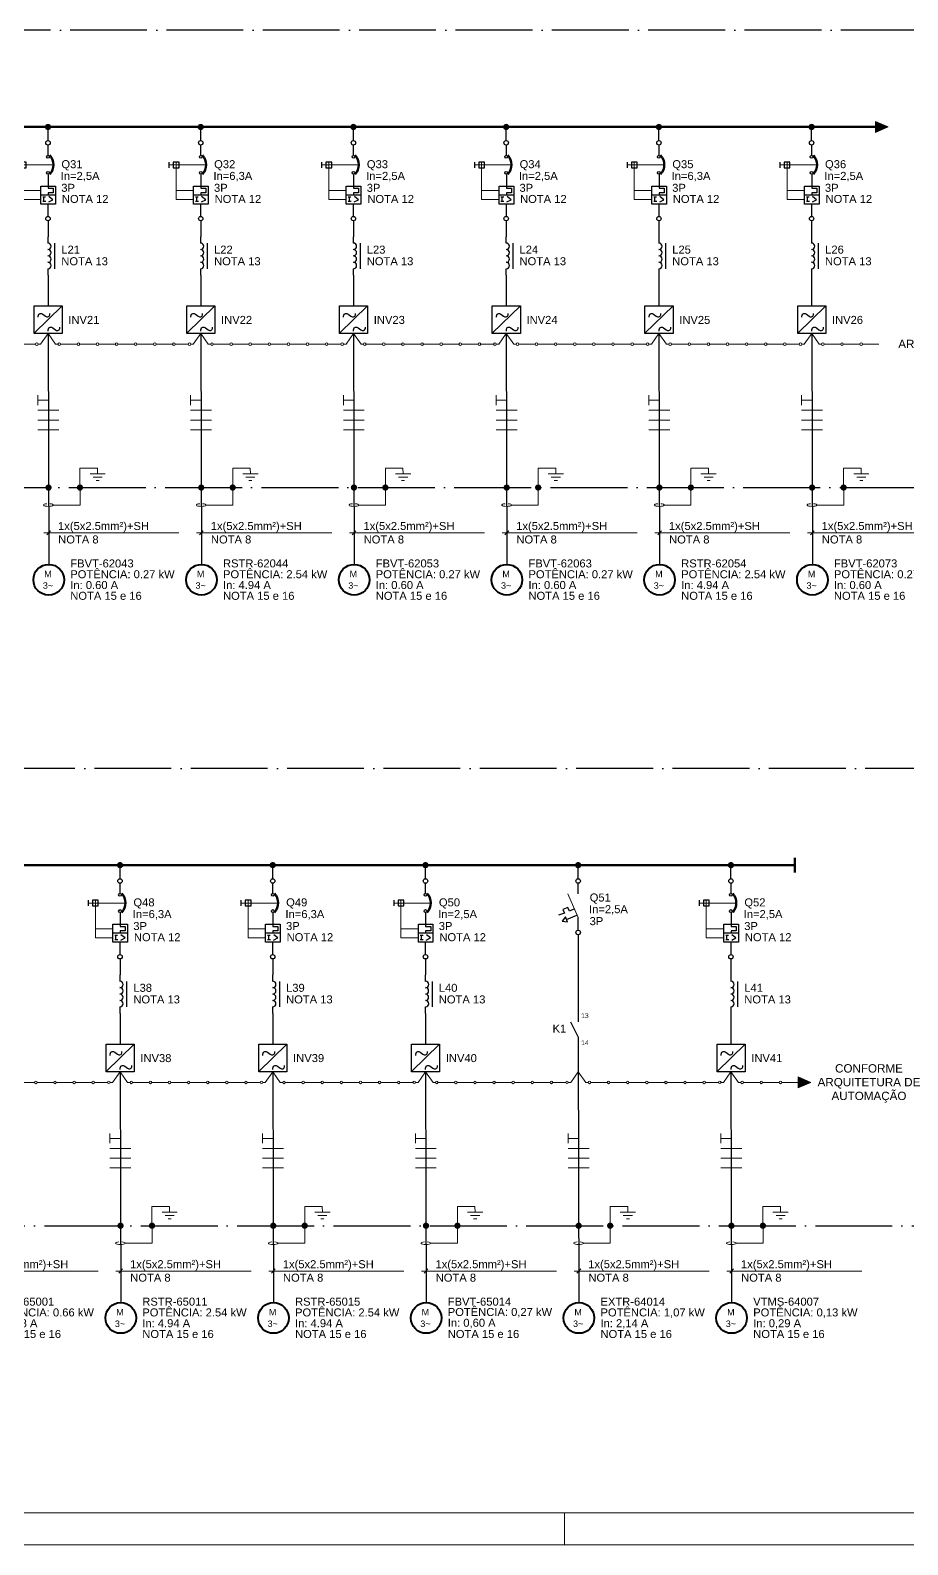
# Model space of a CAD drawing. Header units: inches. Extents: x 8060 to 14805, y -2003 to -1162.
# Drawn here: x 14267.8 to 14541.9, y -2002.6 to -1529.4 of the extents above; entities that cross this region are included whole.
import ezdxf
from ezdxf.enums import TextEntityAlignment as Align

# ---------------------------------------------------------------- set-up
doc = ezdxf.new("R2010")
doc.units = ezdxf.units.IN
doc.header["$MEASUREMENT"] = 0
doc.linetypes.add('ACAD_ISO04W100', pattern=[30, 24, -3, 0, -3])
for name, color, linetype in [('CABOS', 2, 'Continuous'), ('CAIXA DE IDENT.', 6, 'ACAD_ISO04W100'), ('COMPONENTES', 7, 'Continuous'), ('MOLDURA', 5, 'Continuous'), ('PDF2_AM_8', 7, 'Continuous'), ('PDF2_E-Auxiliar', 7, 'Continuous'), ('PDF2_E-barra F', 7, 'Continuous'), ('PDF2_E-Contato', 7, 'Continuous'), ('PDF2_E-TXT20', 7, 'Continuous'), ('PDF2_SCHEMA', 7, 'Continuous'), ('ROTAS', 7, 'Continuous'), ('TEXTO DES.', 2, 'Continuous')]:
    doc.layers.add(name, color=color, linetype=linetype)
doc.styles.add('PDF ArialMT', font='arial.ttf')

# ---------------------------------------------------------------- blocks, each defined once
blk = doc.blocks.new('MOLDURA')
at = {"layer": 'MOLDURA', "lineweight": 15}
for p, q in [((3584.47, -2182.46), (2430.47, -2182.46)), ((3224.47, -2192.45), (3224.47, -2182.46)), ((2405.47, -2192.45), (3594.47, -2192.45))]:
    blk.add_line(p, q, dxfattribs=at)
blk = doc.blocks.new('Indutância')
at = {"layer": 'COMPONENTES', "lineweight": 30}
for p, q in [((5383.17, -1082.37), (5383.17, -1080.38)), ((5383.17, -1092.39), (5383.17, -1090.37))]:
    blk.add_line(p, q, dxfattribs=at)
blk.add_lwpolyline([(5385.19, -1082.37), (5385.19, -1090.37)], dxfattribs=at)
blk.add_lwpolyline([(5383.12, -1088.36, 1), (5383.12, -1086.35, 1), (5383.12, -1084.34)], format="xyb", dxfattribs=at)
for centre in [(5383.12, -1083.36), (5383.12, -1089.35)]:
    blk.add_arc(centre, 1.01, 270, 90, dxfattribs=at)
blk = doc.blocks.new('Inversor')
at = {"layer": 'COMPONENTES', "lineweight": 30}
for points in [[(5353.2, -1116.54), (5344.42, -1125.13)], [(5345.71, -1120.12), (5345.71, -1119.72), (5345.92, -1119.1), (5346.33, -1118.89), (5346.73, -1118.89), (5347.13, -1119.1), (5347.96, -1119.72), (5348.36, -1119.93), (5348.76, -1119.93), (5349.18, -1119.72), (5349.37, -1119.31), (5349.37, -1118.89)], [(5348.82, -1124.46), (5348.82, -1124.06), (5349.01, -1123.44), (5349.44, -1123.25), (5349.84, -1123.25), (5350.24, -1123.44), (5351.07, -1124.06), (5351.47, -1124.27), (5351.87, -1124.27), (5352.27, -1124.06), (5352.49, -1123.65), (5352.49, -1123.25)]]:
    blk.add_lwpolyline(points, dxfattribs=at)
blk.add_lwpolyline([(5344.42, -1116.54), (5353.2, -1116.54), (5353.2, -1125.22), (5344.42, -1125.22)], close=True, dxfattribs=at)
blk = doc.blocks.new('disjuntor motor')
at = {"layer": 'COMPONENTES', "lineweight": 30}
for points in [[(5611.23, -947.57), (5611.23, -944.35)], [(5601.35, -951.42), (5601.35, -949.64)], [(5611.23, -953.5), (5611.23, -957.14), (5611.23, -957.86), (5612.8, -957.86), (5612.8, -959.25), (5611.23, -959.25), (5611.23, -959.97)], [(5613.52, -959.97), (5608.95, -959.97)], [(5611.42, -962.13), (5612.74, -961.41), (5611.47, -960.44)], [(5609.56, -960.57), (5610.41, -960.57)], [(5609.56, -961.88), (5610.49, -961.88)], [(5609.92, -961.88), (5609.92, -960.57)], [(5611.23, -966.66), (5611.23, -962.79)]]:
    blk.add_lwpolyline(points, dxfattribs=at)
at = {"layer": 'COMPONENTES', "lineweight": 15}
for points in [[(5612.93, -950.53), (5601.35, -950.53)], [(5608.95, -961.37), (5603.49, -961.37), (5603.49, -949.64)], [(5608.95, -958.55), (5603.49, -958.55)]]:
    blk.add_lwpolyline(points, dxfattribs=at)
at = {"layer": 'COMPONENTES', "lineweight": 30}
for points in [[(5604.4, -949.64), (5602.6, -949.64), (5602.6, -951.42), (5604.4, -951.42)], [(5613.52, -957.14), (5613.52, -962.79), (5608.95, -962.79), (5608.95, -957.14)]]:
    blk.add_lwpolyline(points, close=True, dxfattribs=at)
for centre, radius in [((5611.18, -943.64), 0.688), ((5611.18, -947.98), 0.434), ((5611.18, -953.02), 0.434), ((5611.18, -967.31), 0.688)]:
    blk.add_circle(centre, radius, dxfattribs=at)
at = {"layer": 'COMPONENTES', "lineweight": 50}
blk.add_arc((5608.43, -950.5), 4.43, 318.0432, 41.9568, dxfattribs=at)
blk = doc.blocks.new('ATERRAMENTO')
at = {"layer": 'ROTAS'}
h = blk.add_hatch(color=256, dxfattribs=at)
h.dxf.hatch_style = 1
h.paths.add_polyline_path([(6647.54, -699.87, 1), (6649.51, -699.87, 1)])
at = {"layer": 'PDF2_E-TXT20', "lineweight": 9}
blk.add_line((6640.17, -705.36), (6648.56, -705.36), dxfattribs=at)
for points in [[(6654.04, -695.59), (6654, -693.83), (6648.52, -693.83), (6648.56, -705.36)], [(6651.67, -695.59), (6656.44, -695.59)], [(6652.63, -696.65), (6655.48, -696.65)], [(6653.58, -697.68), (6654.53, -697.68)]]:
    blk.add_lwpolyline(points, dxfattribs=at)
for points in [[(6638.21, -704.92), (6637.5, -704.98), (6637.06, -705.19), (6637.17, -705.4)], [(6640.16, -705.4), (6640.27, -705.19), (6639.83, -704.98), (6639.11, -704.92)], [(6637.17, -705.4), (6637.28, -705.61), (6637.92, -705.77), (6638.66, -705.77)], [(6638.66, -705.77), (6639.41, -705.77), (6640.05, -705.61), (6640.16, -705.4)]]:
    blk.add_open_spline(points, degree=3, dxfattribs=at)
blk = doc.blocks.new('MOTOR TRI')
at = {"layer": 'COMPONENTES', "lineweight": 40}
blk.add_circle((6638.76, -725.71), 4.79, dxfattribs=at)
at = {"layer": 'COMPONENTES', "char_height": 2.01, "attachment_point": 4, "style": 'PDF ArialMT'}
for s, insert in [('M', (6637.35, -723.9)), ('3~', (6636.93, -727.52))]:
    blk.add_mtext(s, dxfattribs=dict(at, insert=insert))
blk = doc.blocks.new('SETA')
at = {"layer": 'ROTAS'}
h = blk.add_hatch(color=256, dxfattribs=at)
h.dxf.hatch_style = 1
h.paths.add_polyline_path([(5730.94, -872), (5726.96, -870.31), (5726.96, -873.69)])
at = {"layer": 'ROTAS', "lineweight": 9}
blk.add_lwpolyline([(5730.94, -872), (5726.96, -870.31), (5726.96, -873.69)], close=True, dxfattribs=at)
blk.add_lwpolyline([(5730.94, -872), (5726.96, -870.31), (5726.96, -873.69)], close=True, dxfattribs=at)
blk = doc.blocks.new('CONTATOR')
at = {"layer": 'PDF2_SCHEMA', "lineweight": 30}
for p, q in [((11993.35, -4816.07), (11993.35, -4818.74)), ((11990.92, -4818.74), (11993.35, -4823.59)), ((11993.35, -4823.59), (11993.35, -4826.25))]:
    blk.add_line(p, q, dxfattribs=at)
at = {"layer": 'TEXTO DES.', "style": 'PDF ArialMT'}
for s, p in [('13', (11994.28, -4817.61)), ('14', (11994.28, -4826.07))]:
    blk.add_text(s, height=1.5, dxfattribs=at).set_placement(p)
blk = doc.blocks.new('MINIDISJ')
at = {"layer": 'PDF2_E-Auxiliar', "lineweight": 30}
for points in [[(11986.99, -4787.01), (11985.46, -4787.67), (11984.89, -4786.52), (11983.37, -4787.18), (11983.94, -4788.3), (11982.03, -4789)], [(11984.57, -4790.29), (11987.79, -4788.94)]]:
    blk.add_lwpolyline(points, dxfattribs=at)
blk.add_lwpolyline([(11984.23, -4789.49), (11983.22, -4790.86), (11984.87, -4791.01)], close=True, dxfattribs=at)
at = {"layer": 'PDF2_E-barra F', "lineweight": 30}
for points in [[(11988.21, -4782.33), (11988.21, -4779.03)], [(11988.21, -4793.68), (11988.21, -4789.66)]]:
    blk.add_lwpolyline(points, dxfattribs=at)
at = {"layer": 'PDF2_E-Contato', "lineweight": 9}
blk.add_lwpolyline([(11984.98, -4782.33), (11988.21, -4789.66)], dxfattribs=at)
at = {"layer": 'PDF2_E-TXT20', "lineweight": 30}
for centre in [(11988.18, -4778.29), (11988.18, -4794.35)]:
    blk.add_circle(centre, 0.709, dxfattribs=at)

msp = doc.modelspace()

# ---------------------------------------------------------------- hatches: boundary and pattern name
at = {"layer": 'ROTAS'}
h = msp.add_hatch(color=256, dxfattribs=at)
h.dxf.hatch_style = 1
h.paths.add_polyline_path([(14272.3, -1559.63, 1), (14274.27, -1559.63, 1)])
h = msp.add_hatch(color=256, dxfattribs=at)
h.dxf.hatch_style = 1
h.paths.add_polyline_path([(14320.01, -1559.63, 1), (14321.98, -1559.63, 1)])
h = msp.add_hatch(color=256, dxfattribs=at)
h.dxf.hatch_style = 1
h.paths.add_polyline_path([(14367.72, -1559.63, 1), (14369.69, -1559.63, 1)])
h = msp.add_hatch(color=256, dxfattribs=at)
h.dxf.hatch_style = 1
h.paths.add_polyline_path([(14415.43, -1559.63, 1), (14417.4, -1559.63, 1)])
h = msp.add_hatch(color=256, dxfattribs=at)
h.dxf.hatch_style = 1
h.paths.add_polyline_path([(14463.14, -1559.63, 1), (14465.11, -1559.63, 1)])
h = msp.add_hatch(color=256, dxfattribs=at)
h.dxf.hatch_style = 1
h.paths.add_polyline_path([(14510.85, -1559.63, 1), (14512.83, -1559.63, 1)])
h = msp.add_hatch(color=256, dxfattribs=at)
h.dxf.hatch_style = 1
h.paths.add_polyline_path([(14272.46, -1672.29, 1), (14274.43, -1672.29, 1)])
h = msp.add_hatch(color=256, dxfattribs=at)
h.dxf.hatch_style = 1
h.paths.add_polyline_path([(14320.17, -1672.29, 1), (14322.14, -1672.29, 1)])
h = msp.add_hatch(color=256, dxfattribs=at)
h.dxf.hatch_style = 1
h.paths.add_polyline_path([(14367.88, -1672.29, 1), (14369.85, -1672.29, 1)])
h = msp.add_hatch(color=256, dxfattribs=at)
h.dxf.hatch_style = 1
h.paths.add_polyline_path([(14415.59, -1672.29, 1), (14417.56, -1672.29, 1)])
h = msp.add_hatch(color=256, dxfattribs=at)
h.dxf.hatch_style = 1
h.paths.add_polyline_path([(14463.3, -1672.29, 1), (14465.27, -1672.29, 1)])
h = msp.add_hatch(color=256, dxfattribs=at)
h.dxf.hatch_style = 1
h.paths.add_polyline_path([(14511.01, -1672.29, 1), (14512.98, -1672.29, 1)])
h = msp.add_hatch(color=256, dxfattribs=at)
h.dxf.hatch_style = 1
h.paths.add_polyline_path([(14294.8, -1790.26, 1), (14296.77, -1790.26, 1)])
h = msp.add_hatch(color=256, dxfattribs=at)
h.dxf.hatch_style = 1
h.paths.add_polyline_path([(14342.51, -1790.26, 1), (14344.48, -1790.26, 1)])
h = msp.add_hatch(color=256, dxfattribs=at)
h.dxf.hatch_style = 1
h.paths.add_polyline_path([(14390.22, -1790.26, 1), (14392.19, -1790.26, 1)])
h = msp.add_hatch(color=256, dxfattribs=at)
h.dxf.hatch_style = 1
h.paths.add_polyline_path([(14437.93, -1790.26, 1), (14439.9, -1790.26, 1)])
h = msp.add_hatch(color=256, dxfattribs=at)
h.dxf.hatch_style = 1
h.paths.add_polyline_path([(14485.64, -1790.26, 1), (14487.62, -1790.26, 1)])
h = msp.add_hatch(color=256, dxfattribs=at)
h.dxf.hatch_style = 1
h.paths.add_polyline_path([(14294.96, -1902.92, 1), (14296.93, -1902.92, 1)])
h = msp.add_hatch(color=256, dxfattribs=at)
h.dxf.hatch_style = 1
h.paths.add_polyline_path([(14342.67, -1902.92, 1), (14344.64, -1902.92, 1)])
h = msp.add_hatch(color=256, dxfattribs=at)
h.dxf.hatch_style = 1
h.paths.add_polyline_path([(14390.38, -1902.92, 1), (14392.35, -1902.92, 1)])
h = msp.add_hatch(color=256, dxfattribs=at)
h.dxf.hatch_style = 1
h.paths.add_polyline_path([(14438.09, -1902.92, 1), (14440.06, -1902.92, 1)])
h = msp.add_hatch(color=256, dxfattribs=at)
h.dxf.hatch_style = 1
h.paths.add_polyline_path([(14485.8, -1902.92, 1), (14487.77, -1902.92, 1)])

# ---------------------------------------------------------------- linework, layer by layer
at = {"layer": 'CABOS', "lineweight": 9}
for points in [[(14270.13, -1643.45), (14270.13, -1646.5)], [(14270.13, -1644.97), (14273.39, -1644.97)], [(14317.84, -1643.45), (14317.84, -1646.5)], [(14317.84, -1644.97), (14321.1, -1644.97)], [(14365.55, -1643.45), (14365.55, -1646.5)], [(14365.55, -1644.97), (14368.81, -1644.97)], [(14413.26, -1643.45), (14413.26, -1646.5)], [(14413.26, -1644.97), (14416.52, -1644.97)], [(14460.97, -1643.45), (14460.97, -1646.5)], [(14460.97, -1644.97), (14464.23, -1644.97)], [(14508.68, -1643.45), (14508.68, -1646.5)], [(14508.68, -1644.97), (14511.94, -1644.97)], [(14270.13, -1648.15), (14276.67, -1648.15)], [(14276.67, -1651.2), (14270.13, -1651.2), (14276.67, -1651.2)], [(14317.84, -1648.15), (14324.38, -1648.15)], [(14324.38, -1651.2), (14317.84, -1651.2), (14324.38, -1651.2)], [(14365.55, -1648.15), (14372.09, -1648.15)], [(14372.09, -1651.2), (14365.55, -1651.2), (14372.09, -1651.2)], [(14413.26, -1648.15), (14419.8, -1648.15)], [(14419.8, -1651.2), (14413.26, -1651.2), (14419.8, -1651.2)], [(14460.97, -1648.15), (14467.51, -1648.15)], [(14467.51, -1651.2), (14460.97, -1651.2), (14467.51, -1651.2)], [(14508.68, -1648.15), (14515.22, -1648.15)], [(14515.22, -1651.2), (14508.68, -1651.2), (14515.22, -1651.2)], [(14276.67, -1654.22), (14270.13, -1654.22), (14276.67, -1654.22)], [(14324.38, -1654.22), (14317.84, -1654.22), (14324.38, -1654.22)], [(14372.09, -1654.22), (14365.55, -1654.22), (14372.09, -1654.22)], [(14419.8, -1654.22), (14413.26, -1654.22), (14419.8, -1654.22)], [(14467.51, -1654.22), (14460.97, -1654.22), (14467.51, -1654.22)], [(14515.22, -1654.22), (14508.68, -1654.22), (14515.22, -1654.22)], [(14292.63, -1874.08), (14292.63, -1877.13)], [(14292.63, -1875.61), (14295.89, -1875.61)], [(14340.34, -1874.08), (14340.34, -1877.13)], [(14340.34, -1875.61), (14343.6, -1875.61)], [(14388.05, -1874.08), (14388.05, -1877.13)], [(14388.05, -1875.61), (14391.31, -1875.61)], [(14435.76, -1874.08), (14435.76, -1877.13)], [(14435.76, -1875.61), (14439.02, -1875.61)], [(14483.47, -1874.08), (14483.47, -1877.13)], [(14483.47, -1875.61), (14486.73, -1875.61)], [(14292.63, -1878.78), (14299.17, -1878.78)], [(14299.17, -1881.83), (14292.63, -1881.83), (14299.17, -1881.83)], [(14340.34, -1878.78), (14346.88, -1878.78)], [(14346.88, -1881.83), (14340.34, -1881.83), (14346.88, -1881.83)], [(14388.05, -1878.78), (14394.59, -1878.78)], [(14394.59, -1881.83), (14388.05, -1881.83), (14394.59, -1881.83)], [(14435.76, -1878.78), (14442.3, -1878.78)], [(14442.3, -1881.83), (14435.76, -1881.83), (14442.3, -1881.83)], [(14483.47, -1878.78), (14490.01, -1878.78)], [(14490.01, -1881.83), (14483.47, -1881.83), (14490.01, -1881.83)], [(14299.17, -1884.86), (14292.63, -1884.86), (14299.17, -1884.86)], [(14346.88, -1884.86), (14340.34, -1884.86), (14346.88, -1884.86)], [(14394.59, -1884.86), (14388.05, -1884.86), (14394.59, -1884.86)], [(14442.3, -1884.86), (14435.76, -1884.86), (14442.3, -1884.86)], [(14490.01, -1884.86), (14483.47, -1884.86), (14490.01, -1884.86)]]:
    msp.add_lwpolyline(points, dxfattribs=at)
at = {"layer": 'CAIXA DE IDENT.'}
for points in [[(13677.84, -1529.43), (13677.8, -1672.3), (14575.04, -1672.3), (14575.09, -1529.43)], [(13700.35, -1760.06), (13700.3, -1902.93), (14552.54, -1902.93), (14552.59, -1760.06)]]:
    msp.add_lwpolyline(points, close=True, dxfattribs=at)
at = {"layer": 'PDF2_AM_8', "lineweight": 9}
for points in [[(14270.19, -1627.49), (14270.97, -1627.49), (14273.3, -1624.19), (14275.65, -1627.49), (14276.41, -1627.49)], [(14317.9, -1627.49), (14318.68, -1627.49), (14321.01, -1624.19), (14323.36, -1627.49), (14324.12, -1627.49)], [(14365.61, -1627.49), (14366.39, -1627.49), (14368.72, -1624.19), (14371.07, -1627.49), (14371.83, -1627.49)], [(14413.32, -1627.49), (14414.1, -1627.49), (14416.43, -1624.19), (14418.78, -1627.49), (14419.54, -1627.49)], [(14461.03, -1627.49), (14461.81, -1627.49), (14464.14, -1624.19), (14466.49, -1627.49), (14467.25, -1627.49)], [(14508.74, -1627.49), (14509.52, -1627.49), (14511.85, -1624.19), (14514.2, -1627.49), (14514.96, -1627.49)], [(14292.69, -1858.13), (14293.47, -1858.13), (14295.8, -1854.82), (14298.15, -1858.13), (14298.91, -1858.13)], [(14340.4, -1858.13), (14341.18, -1858.13), (14343.51, -1854.82), (14345.86, -1858.13), (14346.62, -1858.13)], [(14388.11, -1858.13), (14388.89, -1858.13), (14391.22, -1854.82), (14393.57, -1858.13), (14394.33, -1858.13)], [(14435.82, -1858.13), (14436.6, -1858.13), (14438.93, -1854.82), (14441.28, -1858.13), (14442.04, -1858.13)], [(14483.53, -1858.13), (14484.31, -1858.13), (14486.64, -1854.82), (14488.99, -1858.13), (14489.75, -1858.13)]]:
    msp.add_lwpolyline(points, dxfattribs=at)
at = {"layer": 'ROTAS'}
for p, q in [((14273.29, -1588.94), (14273.29, -1593.94)), ((14321, -1588.94), (14321, -1593.94)), ((14368.71, -1588.94), (14368.71, -1593.94)), ((14416.42, -1588.94), (14416.42, -1593.94)), ((14464.13, -1588.94), (14464.13, -1593.94)), ((14511.84, -1588.94), (14511.84, -1593.94)), ((14273.29, -1605.94), (14273.29, -1615.51)), ((14321, -1605.94), (14321, -1615.51)), ((14368.71, -1605.94), (14368.71, -1615.51)), ((14416.42, -1605.94), (14416.42, -1615.51)), ((14464.13, -1605.94), (14464.13, -1615.51)), ((14511.84, -1605.94), (14511.84, -1615.51)), ((14273.3, -1624.19), (14273.51, -1696.31)), ((14321.01, -1624.19), (14321.22, -1696.31)), ((14368.72, -1624.19), (14368.93, -1696.31)), ((14416.43, -1624.19), (14416.64, -1696.31)), ((14464.14, -1624.19), (14464.35, -1696.31)), ((14511.85, -1624.19), (14512.06, -1696.31)), ((14438.92, -1811.99), (14438.92, -1836.5)), ((14295.79, -1819.57), (14295.79, -1824.57)), ((14343.5, -1819.57), (14343.5, -1824.57)), ((14391.21, -1819.57), (14391.21, -1824.57)), ((14486.63, -1819.57), (14486.63, -1824.57)), ((14295.79, -1836.57), (14295.79, -1846.14)), ((14343.5, -1836.57), (14343.5, -1846.14)), ((14391.21, -1836.57), (14391.21, -1846.14)), ((14486.63, -1836.57), (14486.63, -1846.14)), ((14438.92, -1846.68), (14439.14, -1926.94)), ((14295.8, -1854.82), (14296.01, -1926.94)), ((14343.51, -1854.82), (14343.72, -1926.94)), ((14391.22, -1854.82), (14391.43, -1926.94)), ((14486.64, -1854.82), (14486.85, -1926.94))]:
    msp.add_line(p, q, dxfattribs=at)
at = {"layer": 'ROTAS', "lineweight": 60}
for points in [[(13723.23, -1559.64), (14531.78, -1559.64)], [(14506.57, -1787.96), (14506.57, -1792.58)], [(13745.74, -1790.27), (14506.57, -1790.27)]]:
    msp.add_lwpolyline(points, dxfattribs=at)
at = {"layer": 'ROTAS', "lineweight": 30}
for points in [[(14273.29, -1563.9), (14273.29, -1559.63)], [(14321, -1563.9), (14321, -1559.63)], [(14368.71, -1563.9), (14368.71, -1559.63)], [(14416.42, -1563.9), (14416.42, -1559.63)], [(14464.13, -1563.9), (14464.13, -1559.63)], [(14511.84, -1563.9), (14511.84, -1559.63)], [(14295.79, -1794.53), (14295.79, -1790.26)], [(14343.5, -1794.53), (14343.5, -1790.26)], [(14391.21, -1794.53), (14391.21, -1790.26)], [(14438.92, -1794.53), (14438.92, -1790.26)], [(14438.92, -1794.53), (14438.92, -1790.26)], [(14438.92, -1794.53), (14438.92, -1790.26)], [(14486.63, -1794.53), (14486.63, -1790.26)]]:
    msp.add_lwpolyline(points, dxfattribs=at)
at = {"layer": 'ROTAS', "lineweight": 9}
for points in [[(14265.32, -1627.49), (14269.38, -1627.49), (14269.38, -1627.49)], [(14277.21, -1627.49), (14281.32, -1627.49), (14282.38, -1627.49)], [(14283.18, -1627.49), (14287.29, -1627.49), (14288.35, -1627.49)], [(14289.15, -1627.49), (14293.26, -1627.49), (14294.32, -1627.49)], [(14295.12, -1627.49), (14299.23, -1627.49), (14300.29, -1627.49)], [(14301.09, -1627.49), (14305.2, -1627.49), (14306.26, -1627.49)], [(14307.06, -1627.49), (14311.17, -1627.49), (14312.22, -1627.49)], [(14313.03, -1627.49), (14317.09, -1627.49), (14317.09, -1627.49)], [(14324.92, -1627.49), (14329.03, -1627.49), (14330.09, -1627.49)], [(14330.89, -1627.49), (14335, -1627.49), (14336.06, -1627.49)], [(14336.86, -1627.49), (14340.97, -1627.49), (14342.03, -1627.49)], [(14342.83, -1627.49), (14346.94, -1627.49), (14348, -1627.49)], [(14348.8, -1627.49), (14352.91, -1627.49), (14353.97, -1627.49)], [(14354.77, -1627.49), (14358.88, -1627.49), (14359.94, -1627.49)], [(14360.74, -1627.49), (14364.8, -1627.49), (14364.8, -1627.49)], [(14372.63, -1627.49), (14376.74, -1627.49), (14377.8, -1627.49)], [(14378.6, -1627.49), (14382.71, -1627.49), (14383.77, -1627.49)], [(14384.57, -1627.49), (14388.68, -1627.49), (14389.74, -1627.49)], [(14390.54, -1627.49), (14394.65, -1627.49), (14395.71, -1627.49)], [(14396.51, -1627.49), (14400.62, -1627.49), (14401.68, -1627.49)], [(14402.48, -1627.49), (14406.59, -1627.49), (14407.65, -1627.49)], [(14408.45, -1627.49), (14412.51, -1627.49), (14412.51, -1627.49)], [(14420.34, -1627.49), (14424.45, -1627.49), (14425.51, -1627.49)], [(14426.31, -1627.49), (14430.42, -1627.49), (14431.48, -1627.49)], [(14432.28, -1627.49), (14436.39, -1627.49), (14437.45, -1627.49)], [(14438.25, -1627.49), (14442.36, -1627.49), (14443.42, -1627.49)], [(14444.22, -1627.49), (14448.33, -1627.49), (14449.39, -1627.49)], [(14450.19, -1627.49), (14454.3, -1627.49), (14455.36, -1627.49)], [(14456.16, -1627.49), (14460.22, -1627.49), (14460.22, -1627.49)], [(14468.05, -1627.49), (14472.16, -1627.49), (14473.22, -1627.49)], [(14474.02, -1627.49), (14478.13, -1627.49), (14479.19, -1627.49)], [(14479.99, -1627.49), (14484.1, -1627.49), (14485.16, -1627.49)], [(14485.96, -1627.49), (14490.07, -1627.49), (14491.13, -1627.49)], [(14491.93, -1627.49), (14496.04, -1627.49), (14497.1, -1627.49)], [(14497.9, -1627.49), (14502.01, -1627.49), (14503.07, -1627.49)], [(14503.87, -1627.49), (14507.93, -1627.49), (14507.93, -1627.49)], [(14515.76, -1627.49), (14519.87, -1627.49), (14520.93, -1627.49)], [(14521.73, -1627.49), (14525.84, -1627.49), (14526.9, -1627.49)], [(14527.7, -1627.49), (14531.81, -1627.49), (14532.87, -1627.49)], [(14272.02, -1686.43), (14314.21, -1686.43)], [(14272.91, -1687.07), (14274.07, -1685.78)], [(14319.73, -1686.43), (14361.92, -1686.43)], [(14320.62, -1687.07), (14321.78, -1685.78)], [(14367.44, -1686.43), (14409.64, -1686.43)], [(14368.33, -1687.07), (14369.49, -1685.78)], [(14415.15, -1686.43), (14457.35, -1686.43)], [(14416.04, -1687.07), (14417.2, -1685.78)], [(14462.86, -1686.43), (14505.06, -1686.43)], [(14463.75, -1687.07), (14464.91, -1685.78)], [(14510.57, -1686.43), (14552.77, -1686.43)], [(14511.46, -1687.07), (14512.62, -1685.78)], [(14263.94, -1858.13), (14268.05, -1858.13), (14269.11, -1858.13)], [(14269.91, -1858.13), (14274.02, -1858.13), (14275.08, -1858.13)], [(14275.88, -1858.13), (14279.99, -1858.13), (14281.05, -1858.13)], [(14281.85, -1858.13), (14285.96, -1858.13), (14287.02, -1858.13)], [(14287.82, -1858.13), (14291.88, -1858.13), (14291.88, -1858.13)], [(14299.71, -1858.13), (14303.82, -1858.13), (14304.88, -1858.13)], [(14305.68, -1858.13), (14309.79, -1858.13), (14310.85, -1858.13)], [(14311.65, -1858.13), (14315.76, -1858.13), (14316.82, -1858.13)], [(14317.62, -1858.13), (14321.73, -1858.13), (14322.79, -1858.13)], [(14323.59, -1858.13), (14327.7, -1858.13), (14328.76, -1858.13)], [(14329.56, -1858.13), (14333.67, -1858.13), (14334.73, -1858.13)], [(14335.53, -1858.13), (14339.59, -1858.13), (14339.59, -1858.13)], [(14347.42, -1858.13), (14351.53, -1858.13), (14352.59, -1858.13)], [(14353.39, -1858.13), (14357.5, -1858.13), (14358.56, -1858.13)], [(14359.36, -1858.13), (14363.47, -1858.13), (14364.53, -1858.13)], [(14365.33, -1858.13), (14369.44, -1858.13), (14370.5, -1858.13)], [(14371.3, -1858.13), (14375.41, -1858.13), (14376.47, -1858.13)], [(14377.27, -1858.13), (14381.38, -1858.13), (14382.44, -1858.13)], [(14383.24, -1858.13), (14387.3, -1858.13), (14387.3, -1858.13)], [(14395.13, -1858.13), (14399.24, -1858.13), (14400.3, -1858.13)], [(14401.1, -1858.13), (14405.21, -1858.13), (14406.27, -1858.13)], [(14407.07, -1858.13), (14411.18, -1858.13), (14412.24, -1858.13)], [(14413.04, -1858.13), (14417.15, -1858.13), (14418.21, -1858.13)], [(14419.01, -1858.13), (14423.12, -1858.13), (14424.18, -1858.13)], [(14424.98, -1858.13), (14429.09, -1858.13), (14430.15, -1858.13)], [(14430.95, -1858.13), (14435.01, -1858.13), (14435.01, -1858.13)], [(14442.84, -1858.13), (14446.95, -1858.13), (14448.01, -1858.13)], [(14448.81, -1858.13), (14452.92, -1858.13), (14453.98, -1858.13)], [(14454.78, -1858.13), (14458.89, -1858.13), (14459.95, -1858.13)], [(14460.75, -1858.13), (14464.86, -1858.13), (14465.92, -1858.13)], [(14466.72, -1858.13), (14470.83, -1858.13), (14471.89, -1858.13)], [(14472.69, -1858.13), (14476.8, -1858.13), (14477.86, -1858.13)], [(14478.66, -1858.13), (14482.72, -1858.13), (14482.72, -1858.13)], [(14490.56, -1858.13), (14494.66, -1858.13), (14495.72, -1858.13)], [(14496.52, -1858.13), (14500.63, -1858.13), (14501.69, -1858.13)], [(14502.49, -1858.13), (14506.6, -1858.13), (14507.66, -1858.13)], [(14246.81, -1917.07), (14289, -1917.07)], [(14294.52, -1917.07), (14336.72, -1917.07)], [(14295.41, -1917.7), (14296.57, -1916.41)], [(14342.23, -1917.07), (14384.43, -1917.07)], [(14343.12, -1917.7), (14344.28, -1916.41)], [(14389.94, -1917.07), (14432.14, -1917.07)], [(14390.83, -1917.7), (14391.99, -1916.41)], [(14437.65, -1917.07), (14479.85, -1917.07)], [(14438.54, -1917.7), (14439.7, -1916.41)], [(14485.36, -1917.07), (14527.56, -1917.07)], [(14486.25, -1917.7), (14487.41, -1916.41)]]:
    msp.add_lwpolyline(points, dxfattribs=at)
for centre in [(14269.78, -1627.48), (14276.81, -1627.49), (14282.78, -1627.49), (14288.75, -1627.49), (14294.72, -1627.49), (14300.69, -1627.49), (14306.66, -1627.49), (14312.63, -1627.49), (14317.49, -1627.48), (14324.52, -1627.49), (14330.49, -1627.49), (14336.46, -1627.49), (14342.43, -1627.49), (14348.4, -1627.49), (14354.37, -1627.49), (14360.34, -1627.49), (14365.2, -1627.48), (14372.23, -1627.49), (14378.2, -1627.49), (14384.17, -1627.49), (14390.14, -1627.49), (14396.11, -1627.49), (14402.08, -1627.49), (14408.05, -1627.49), (14412.91, -1627.48), (14419.94, -1627.49), (14425.91, -1627.49), (14431.88, -1627.49), (14437.85, -1627.49), (14443.82, -1627.49), (14449.79, -1627.49), (14455.76, -1627.49), (14460.62, -1627.48), (14467.65, -1627.49), (14473.62, -1627.49), (14479.59, -1627.49), (14485.56, -1627.49), (14491.53, -1627.49), (14497.5, -1627.49), (14503.47, -1627.49), (14508.34, -1627.48), (14515.36, -1627.49), (14521.33, -1627.49), (14527.3, -1627.49), (14269.51, -1858.13), (14275.48, -1858.13), (14281.45, -1858.13), (14287.42, -1858.13), (14292.28, -1858.11), (14299.31, -1858.13), (14305.28, -1858.13), (14311.25, -1858.13), (14317.22, -1858.13), (14323.19, -1858.13), (14329.16, -1858.13), (14335.13, -1858.13), (14339.99, -1858.11), (14347.02, -1858.13), (14352.99, -1858.13), (14358.96, -1858.13), (14364.93, -1858.13), (14370.9, -1858.13), (14376.87, -1858.13), (14382.84, -1858.13), (14387.7, -1858.11), (14394.73, -1858.13), (14400.7, -1858.13), (14406.67, -1858.13), (14412.64, -1858.13), (14418.61, -1858.13), (14424.58, -1858.13), (14430.55, -1858.13), (14435.41, -1858.11), (14442.44, -1858.13), (14448.41, -1858.13), (14454.38, -1858.13), (14460.35, -1858.13), (14466.32, -1858.13), (14472.29, -1858.13), (14478.26, -1858.13), (14483.13, -1858.11), (14490.15, -1858.13), (14496.12, -1858.13), (14502.09, -1858.13)]:
    msp.add_circle(centre, 0.402, dxfattribs=at)

# ---------------------------------------------------------------- block references
msp.add_blockref('MOLDURA', (11210.13, 189.88))
at = {"layer": 'CAIXA DE IDENT.'}
for p in [(7634.75, -975.39), (7682.46, -975.39), (7730.17, -975.39), (7777.88, -975.39), (7825.59, -975.39), (7873.3, -975.39), (7657.25, -1206.03), (7704.96, -1206.03), (7752.67, -1206.03), (7800.38, -1206.03), (7848.09, -1206.03)]:
    msp.add_blockref('MOTOR TRI', p, dxfattribs=at)
at = {"layer": 'COMPONENTES'}
for name, p in [('disjuntor motor', (8662.11, -620.94)), ('disjuntor motor', (8709.82, -620.94)), ('disjuntor motor', (8757.53, -620.94)), ('disjuntor motor', (8805.24, -620.94)), ('disjuntor motor', (8852.95, -620.94)), ('disjuntor motor', (8900.66, -620.94)), ('Indutância', (8890.15, -513.55)), ('Indutância', (8937.86, -513.55)), ('Indutância', (8985.57, -513.55)), ('Indutância', (9033.29, -513.55)), ('Indutância', (9081, -513.55)), ('Indutância', (9128.71, -513.55)), ('Inversor', (8924.52, -498.97)), ('Inversor', (8972.23, -498.97)), ('Inversor', (9019.94, -498.97)), ('Inversor', (9067.65, -498.97)), ('Inversor', (9115.36, -498.97)), ('Inversor', (9163.07, -498.97)), ('ATERRAMENTO', (7634.75, -972.41)), ('ATERRAMENTO', (7682.46, -972.41)), ('ATERRAMENTO', (7730.17, -972.41)), ('ATERRAMENTO', (7777.88, -972.41)), ('ATERRAMENTO', (7825.59, -972.41)), ('ATERRAMENTO', (7873.3, -972.41)), ('disjuntor motor', (8684.61, -851.58)), ('disjuntor motor', (8732.32, -851.58)), ('disjuntor motor', (8780.03, -851.58)), ('disjuntor motor', (8875.45, -851.58)), ('Indutância', (8912.65, -744.19)), ('Indutância', (8960.37, -744.19)), ('Indutância', (9008.08, -744.19)), ('Indutância', (9103.5, -744.19)), ('Inversor', (8947.02, -729.6)), ('Inversor', (8994.73, -729.6)), ('Inversor', (9042.44, -729.6)), ('Inversor', (9137.86, -729.6)), ('ATERRAMENTO', (7657.25, -1203.04)), ('ATERRAMENTO', (7704.96, -1203.04)), ('ATERRAMENTO', (7752.67, -1203.04)), ('ATERRAMENTO', (7800.38, -1203.04)), ('ATERRAMENTO', (7848.09, -1203.04))]:
    msp.add_blockref(name, p, dxfattribs=at)
at = {"layer": 'ROTAS'}
for name, p in [('SETA', (8804.82, -687.63)), ('MINIDISJ', (2450.74, 2983.07)), ('CONTATOR', (2445.57, 2979.58)), ('SETA', (8780.7, -986.12))]:
    msp.add_blockref(name, p, dxfattribs=at)

# ---------------------------------------------------------------- texts
at = {"layer": 'TEXTO DES.', "style": 'PDF ArialMT'}
for s, p in [('Q31', (14277.48, -1572.51)), ('Q32', (14325.19, -1572.51)), ('Q33', (14372.9, -1572.51)), ('Q34', (14420.61, -1572.51)), ('Q35', (14468.32, -1572.51)), ('Q36', (14516.03, -1572.51)), ('In=2,5A', (14277.26, -1576.17)), ('In=6,3A', (14324.97, -1576.17)), ('In=2,5A', (14372.68, -1576.17)), ('In=2,5A', (14420.39, -1576.17)), ('In=6,3A', (14468.1, -1576.17)), ('In=2,5A', (14515.81, -1576.17)), ('3P', (14277.44, -1579.89)), ('3P', (14325.15, -1579.89)), ('3P', (14372.86, -1579.89)), ('3P', (14420.57, -1579.89)), ('3P', (14468.28, -1579.89)), ('3P', (14515.99, -1579.89)), ('NOTA 12', (14277.63, -1583.37)), ('NOTA 12', (14325.34, -1583.37)), ('NOTA 12', (14373.05, -1583.37)), ('NOTA 12', (14420.76, -1583.37)), ('NOTA 12', (14468.47, -1583.37)), ('NOTA 12', (14516.19, -1583.37)), ('L21', (14277.45, -1599.2)), ('L22', (14325.16, -1599.2)), ('L23', (14372.87, -1599.2)), ('L24', (14420.58, -1599.2)), ('L25', (14468.29, -1599.2)), ('L26', (14516.06, -1599.2)), ('NOTA 13', (14277.45, -1602.83)), ('NOTA 13', (14325.16, -1602.83)), ('NOTA 13', (14372.87, -1602.83)), ('NOTA 13', (14420.58, -1602.83)), ('NOTA 13', (14468.29, -1602.83)), ('NOTA 13', (14516.01, -1602.83)), ('INV21', (14279.64, -1621.16)), ('INV22', (14327.35, -1621.16)), ('INV23', (14375.06, -1621.16)), ('INV24', (14422.77, -1621.16)), ('INV25', (14470.48, -1621.16)), ('INV26', (14518.19, -1621.16)), ('1x(5x2.5mm²)+SH', (14276.42, -1685.54)), ('1x(5x2.5mm²)+SH', (14324.13, -1685.54)), ('1x(5x2.5mm²)+SH', (14371.84, -1685.54)), ('1x(5x2.5mm²)+SH', (14419.55, -1685.54)), ('1x(5x2.5mm²)+SH', (14467.26, -1685.54)), ('1x(5x2.5mm²)+SH', (14514.97, -1685.54)), ('NOTA 8', (14276.48, -1689.76)), ('NOTA 8', (14324.19, -1689.76)), ('NOTA 8', (14371.9, -1689.76)), ('NOTA 8', (14419.61, -1689.76)), ('NOTA 8', (14467.32, -1689.76)), ('NOTA 8', (14515.03, -1689.76)), ('FBVT-62043 ', (14280.25, -1697.24)), ('POTÊNCIA: 0.27 kW', (14280.25, -1700.62)), ('RSTR-62044 ', (14327.96, -1697.24)), ('POTÊNCIA: 2.54 kW', (14327.96, -1700.62)), ('FBVT-62053 ', (14375.67, -1697.24)), ('POTÊNCIA: 0.27 kW', (14375.67, -1700.62)), ('FBVT-62063 ', (14423.38, -1697.24)), ('POTÊNCIA: 0.27 kW', (14423.38, -1700.62)), ('RSTR-62054 ', (14471.09, -1697.24)), ('POTÊNCIA: 2.54 kW', (14471.09, -1700.62)), ('FBVT-62073 ', (14518.8, -1697.24)), ('POTÊNCIA: 0.27 kW', (14518.8, -1700.62)), ('In: 0.60 A', (14280.25, -1703.99)), ('In: 4.94 A', (14327.96, -1703.99)), ('In: 0.60 A', (14375.67, -1703.99)), ('In: 0.60 A', (14423.38, -1703.99)), ('In: 4.94 A', (14471.09, -1703.99)), ('In: 0.60 A', (14518.8, -1703.99)), ('NOTA 15 e 16', (14280.25, -1707.36)), ('NOTA 15 e 16', (14327.96, -1707.36)), ('NOTA 15 e 16', (14375.67, -1707.36)), ('NOTA 15 e 16', (14423.38, -1707.36)), ('NOTA 15 e 16', (14471.09, -1707.36)), ('NOTA 15 e 16', (14518.8, -1707.36)), ('Q48', (14299.98, -1803.14)), ('Q49', (14347.69, -1803.14)), ('Q50', (14395.4, -1803.14)), ('Q51', (14442.52, -1801.62)), ('Q52', (14490.82, -1803.14)), ('In=6,3A', (14299.76, -1806.8)), ('In=6,3A', (14347.47, -1806.8)), ('In=2,5A', (14395.18, -1806.8)), ('3P', (14442.48, -1809)), ('In=2,5A', (14442.3, -1805.27)), ('In=2,5A', (14490.6, -1806.8)), ('3P', (14299.94, -1810.53)), ('NOTA 12', (14300.13, -1814.01)), ('3P', (14347.65, -1810.53)), ('NOTA 12', (14347.84, -1814.01)), ('3P', (14395.36, -1810.53)), ('NOTA 12', (14395.55, -1814.01)), ('3P', (14490.78, -1810.53)), ('NOTA 12', (14490.98, -1814.01)), ('L38', (14299.95, -1829.83)), ('NOTA 13', (14299.95, -1833.46)), ('L39', (14347.66, -1829.83)), ('NOTA 13', (14347.66, -1833.46)), ('L40', (14395.37, -1829.83)), ('NOTA 13', (14395.37, -1833.46)), ('L41', (14490.8, -1829.83)), ('NOTA 13', (14490.8, -1833.46)), ('INV38', (14302.14, -1851.79)), ('INV39', (14349.85, -1851.79)), ('INV40', (14397.56, -1851.79)), ('INV41', (14492.98, -1851.79)), ('1x(5x2.5mm²)+SH', (14251.21, -1916.18)), ('1x(5x2.5mm²)+SH', (14298.92, -1916.18)), ('1x(5x2.5mm²)+SH', (14346.63, -1916.18)), ('1x(5x2.5mm²)+SH', (14394.34, -1916.18)), ('1x(5x2.5mm²)+SH', (14442.05, -1916.18)), ('1x(5x2.5mm²)+SH', (14489.76, -1916.18)), ('NOTA 8', (14298.98, -1920.39)), ('NOTA 8', (14346.69, -1920.39)), ('NOTA 8', (14394.4, -1920.39)), ('NOTA 8', (14442.11, -1920.39)), ('NOTA 8', (14489.82, -1920.39)), ('PNVT-65001 ', (14255.04, -1927.88)), ('RSTR-65011 ', (14302.75, -1927.88)), ('RSTR-65015', (14350.46, -1927.88)), ('FBVT-65014 ', (14398.17, -1927.88)), ('EXTR-64014 ', (14445.88, -1927.88)), ('VTMS-64007 ', (14493.59, -1927.88)), ('POTÊNCIA: 0.66 kW', (14255.04, -1931.25)), ('POTÊNCIA: 2.54 kW', (14302.75, -1931.25)), ('POTÊNCIA: 2.54 kW', (14350.46, -1931.25)), ('POTÊNCIA: 0,27 kW', (14398.17, -1931.11)), ('POTÊNCIA: 1,07 kW', (14445.88, -1931.25)), ('POTÊNCIA: 0,13 kW', (14493.59, -1931.25)), ('In: 1.48 A', (14255.04, -1934.62)), ('In: 4.94 A', (14302.75, -1934.62)), ('In: 4.94 A', (14350.46, -1934.62)), ('In: 0,60 A', (14398.17, -1934.48)), ('In: 2,14 A', (14445.88, -1934.62)), ('In: 0,29 A', (14493.59, -1934.62)), ('NOTA 15 e 16', (14255.04, -1937.99)), ('NOTA 15 e 16', (14302.75, -1937.99)), ('NOTA 15 e 16', (14350.46, -1937.99)), ('NOTA 15 e 16', (14398.17, -1937.99)), ('NOTA 15 e 16', (14445.88, -1937.99)), ('NOTA 15 e 16', (14493.59, -1937.99))]:
    msp.add_text(s, height=2.5, dxfattribs=at).set_placement(p)
for s, height, p in [('ARQUITETURA DE', 2.6014, (14554.96, -1629.49)), ('CONFORME', 2.601, (14529.75, -1855.83)), ('ARQUITETURA DE', 2.6014, (14529.75, -1860.13)), ('AUTOMAÇÃO', 2.601, (14529.75, -1864.43))]:
    msp.add_text(s, height=height, dxfattribs=at).set_placement(p, align=Align.BOTTOM_CENTER)
msp.add_text('K1', height=2.5, dxfattribs=at).set_placement((14435.18, -1841.31), align=Align.MIDDLE_RIGHT)

doc.saveas('drawing.dxf')
